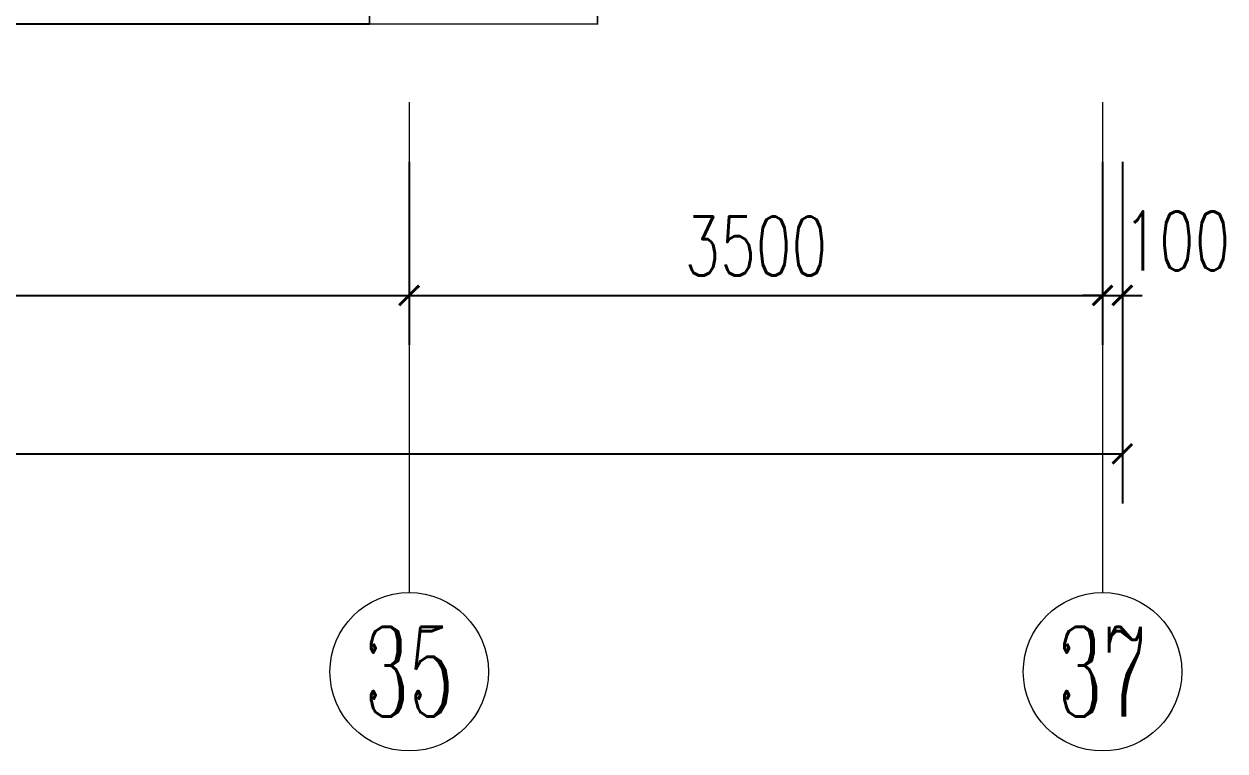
# Model space of a CAD drawing. Extents: x 3753737 to 4713801, y -857380 to 24339.
# Drawn here: x 4513804 to 4519867, y -772366 to -768696 of the extents above; entities that cross this region are included whole.
import ezdxf
from ezdxf.enums import TextEntityAlignment as Align

# ---------------------------------------------------------------- set-up
doc = ezdxf.new("R2010")
doc.units = 0
doc.header["$LTSCALE"] = 1000
doc.header["$MEASUREMENT"] = 0
doc.layers.get('0').update_dxf_attribs({"linetype": 'CONTINUOUS'})
doc.layers.get('Defpoints').update_dxf_attribs({"linetype": 'CONTINUOUS'})
doc.layers.add('!!电气', color=1, linetype='CONTINUOUS')
doc.layers.add('看线', color=185, linetype='CONTINUOUS')
doc.layers.add('AXIS', color=114, linetype='CONTINUOUS', lineweight=20)
doc.layers.add('AXIS_TEXT', color=7, linetype='CONTINUOUS', lineweight=20)
doc.styles.add('_TCH_AXIS', font='COMPLEX', dxfattribs={"bigfont": 'GBCBIG'})
doc.styles.add('_TCH_DIM_T3', font='SIMPLEX.shx', dxfattribs={"width": 0.705882, "bigfont": 'GBCBIG.shx'})
doc.styles.add('COMPLEX', font='COMPLEX')
doc.dimstyles.new('_TCH_ARCH&&100', dxfattribs={"dimtxt": 297.5, "dimasz": 100, "dimexe": 250, "dimexo": 300, "dimgap": 100, "dimtad": 1, "dimdec": 0, "dimzin": 0, "dimdsep": 46, "dimtxsty": '_TCH_DIM_T3', "dimblk": 'ARCHTICK', "dimcen": 0.09, "dimclrt": 7, "dimazin": 2, "dimtfac": 1, "dimtdec": 0, "dimtix": 1, "dimtmove": 2, "dimatfit": 3, "dimfxl": 1, "dimtolj": 1, "dimtzin": 0, "dimarcsym": 0})

# ---------------------------------------------------------------- blocks, each defined once
blk = doc.blocks.new('_ArchTick')
at = {"color": 0, "linetype": 'ByBlock', "const_width": 0.15}
blk.add_lwpolyline([(-0.5, -0.5), (0.5, 0.5)], dxfattribs=at)
blk = doc.blocks.new('*D458')
at = {"layer": 'AXIS', "color": 0, "lineweight": -2, "transparency": 16777216}
for p, q in [((-100, -944.9), (-100, -2669.9)), ((50100, -944.9), (50100, -2669.9)), ((-100, -2419.9), (50100, -2419.9))]:
    blk.add_line(p, q, dxfattribs=at)
at = {"layer": 'Defpoints', "color": 0, "transparency": 16777216}
for p in [(-100, -644.9), (50100, -644.9), (50100, -2419.9)]:
    blk.add_point(p, dxfattribs=at)
at = {"layer": 'AXIS', "color": 0, "lineweight": -2, "transparency": 16777216, "xscale": 100, "yscale": 100, "zscale": 100, "rotation": 180}
blk.add_blockref('_ArchTick', (-100, -2419.9), dxfattribs=at)
at = {"layer": 'AXIS', "color": 0, "lineweight": -2, "transparency": 16777216, "xscale": 100, "yscale": 100, "zscale": 100}
blk.add_blockref('_ArchTick', (50100, -2419.9), dxfattribs=at)
at = {"layer": 'AXIS', "color": 7, "transparency": 16777216, "insert": (25000, -2171.1), "char_height": 297.5, "attachment_point": 5, "style": '_TCH_DIM_T3'}
blk.add_mtext('\\A1;50200', dxfattribs=at)
blk = doc.blocks.new('*D466')
at = {"layer": 'AXIS', "color": 0, "lineweight": -2, "transparency": 16777216}
for p, q in [((50000, -944.9), (50000, -1869.9)), ((50100, -944.9), (50100, -1869.9)), ((50000, -1619.9), (49900, -1619.9)), ((50000, -1619.9), (50100, -1619.9)), ((50100, -1619.9), (50200, -1619.9))]:
    blk.add_line(p, q, dxfattribs=at)
at = {"layer": 'Defpoints', "color": 0, "transparency": 16777216}
for p in [(50000, -644.9), (50100, -644.9), (50100, -1619.9)]:
    blk.add_point(p, dxfattribs=at)
at = {"layer": 'AXIS', "color": 0, "lineweight": -2, "transparency": 16777216, "xscale": 100, "yscale": 100, "zscale": 100}
blk.add_blockref('_ArchTick', (50000, -1619.9), dxfattribs=at)
at = {"layer": 'AXIS', "color": 0, "lineweight": -2, "transparency": 16777216, "xscale": 100, "yscale": 100, "zscale": 100, "rotation": 180}
blk.add_blockref('_ArchTick', (50100, -1619.9), dxfattribs=at)
at = {"layer": 'AXIS', "color": 7, "transparency": 16777216, "insert": (50375, -1344.9), "char_height": 297.5, "attachment_point": 5, "style": '_TCH_DIM_T3'}
blk.add_mtext('\\A1;100', dxfattribs=at)
blk = doc.blocks.new('*D467')
at = {"layer": 'AXIS', "color": 0, "lineweight": -2, "transparency": 16777216}
for p, q in [((46500, -944.9), (46500, -1869.9)), ((50000, -944.9), (50000, -1869.9)), ((46500, -1619.9), (50000, -1619.9))]:
    blk.add_line(p, q, dxfattribs=at)
at = {"layer": 'Defpoints', "color": 0, "transparency": 16777216}
for p in [(46500, -644.9), (50000, -644.9), (50000, -1619.9)]:
    blk.add_point(p, dxfattribs=at)
at = {"layer": 'AXIS', "color": 0, "lineweight": -2, "transparency": 16777216, "xscale": 100, "yscale": 100, "zscale": 100, "rotation": 180}
blk.add_blockref('_ArchTick', (46500, -1619.9), dxfattribs=at)
at = {"layer": 'AXIS', "color": 0, "lineweight": -2, "transparency": 16777216, "xscale": 100, "yscale": 100, "zscale": 100}
blk.add_blockref('_ArchTick', (50000, -1619.9), dxfattribs=at)
at = {"layer": 'AXIS', "color": 7, "transparency": 16777216, "insert": (48250, -1371.1), "char_height": 297.5, "attachment_point": 5, "style": '_TCH_DIM_T3'}
blk.add_mtext('\\A1;3500', dxfattribs=at)
blk = doc.blocks.new('*D468')
at = {"layer": 'AXIS', "color": 0, "lineweight": -2, "transparency": 16777216}
for p, q in [((40700, -944.9), (40700, -1869.9)), ((46500, -944.9), (46500, -1869.9)), ((40700, -1619.9), (46500, -1619.9))]:
    blk.add_line(p, q, dxfattribs=at)
at = {"layer": 'Defpoints', "color": 0, "transparency": 16777216}
for p in [(40700, -644.9), (46500, -644.9), (46500, -1619.9)]:
    blk.add_point(p, dxfattribs=at)
at = {"layer": 'AXIS', "color": 0, "lineweight": -2, "transparency": 16777216, "xscale": 100, "yscale": 100, "zscale": 100, "rotation": 180}
blk.add_blockref('_ArchTick', (40700, -1619.9), dxfattribs=at)
at = {"layer": 'AXIS', "color": 0, "lineweight": -2, "transparency": 16777216, "xscale": 100, "yscale": 100, "zscale": 100}
blk.add_blockref('_ArchTick', (46500, -1619.9), dxfattribs=at)
at = {"layer": 'AXIS', "color": 7, "transparency": 16777216, "insert": (43600, -1371.1), "char_height": 297.5, "attachment_point": 5, "style": '_TCH_DIM_T3'}
blk.add_mtext('\\A1;5800', dxfattribs=at)
blk = doc.blocks.new('_AXISO')
blk.add_circle((0, 0), 0.5)
at = {"layer": 'AXIS_TEXT', "style": 'COMPLEX', "width": 1.041667}
blk.add_attdef('A', text='', height=0.56, dxfattribs=at).set_placement((-0.25, -0.28), (0.25, -0.28), align=Align.FIT)
blk = doc.blocks.new('A$C1C403CBE')
at = {"color": 252, "const_width": 8}
blk.add_lwpolyline([(47450, -100), (47450, -250), (46300, -250), (46300, -100)], dxfattribs=at)
at = {"layer": 'AXIS'}
for p, q in [((46500, -644.9), (46500, -3119.9)), ((50000, -644.9), (50000, -3119.9))]:
    blk.add_line(p, q, dxfattribs=at)
at = {"layer": '看线', "color": 252, "ltscale": 0.5}
blk.add_lwpolyline([(46300, -250), (41650, -250)], dxfattribs=at)
at = {"layer": 'AXIS'}
ref = blk.add_blockref('_AXISO', (46500, -3519.9), dxfattribs=dict(at, xscale=800, yscale=800, zscale=800))
ref.add_attrib('A', '35', dxfattribs={"layer": 'AXIS_TEXT', "height": 452.55, "style": '_TCH_AXIS', "width": 0.636364}).set_placement((46273.7, -3746.1), (46726.3, -3746.1), align=Align.FIT)
ref = blk.add_blockref('_AXISO', (50000, -3519.9), dxfattribs=dict(at, xscale=800, yscale=800, zscale=800))
ref.add_attrib('A', '37', dxfattribs={"layer": 'AXIS_TEXT', "height": 452.55, "style": '_TCH_AXIS', "width": 0.636364}).set_placement((49773.7, -3746.1), (50226.3, -3746.1), align=Align.FIT)
for p1, p2, distance, text, picture, middle in [((-100, -644.9), (50100, -644.9), -1775, '50200', '*D458', (25000, -2171.1)), ((40700, -644.9), (46500, -644.9), -975, '5800', '*D468', (43600, -1371.1)), ((46500, -644.9), (50000, -644.9), -975, '3500', '*D467', (48250, -1371.1))]:
    dim = blk.add_aligned_dim(p1=p1, p2=p2, distance=distance, text=text, dimstyle='_TCH_ARCH&&100', dxfattribs=at)
    dim.commit()
    dim.dimension.update_dxf_attribs({"geometry": picture, "text_midpoint": middle})
dim = blk.add_linear_dim(base=(50100, -1619.9), p1=(50000, -644.9), p2=(50100, -644.9), angle=0, text='100', dimstyle='_TCH_ARCH&&100', dxfattribs=at)
dim.commit()
dim.dimension.update_dxf_attribs({"geometry": '*D466', "text_midpoint": (50375, -1344.9), "dimtype": 129})

msp = doc.modelspace()

# ---------------------------------------------------------------- block references
at = {"layer": '!!电气'}
msp.add_blockref('A$C1C403CBE', (4469248.6, -768446.5), dxfattribs=at)

doc.saveas('drawing.dxf')
